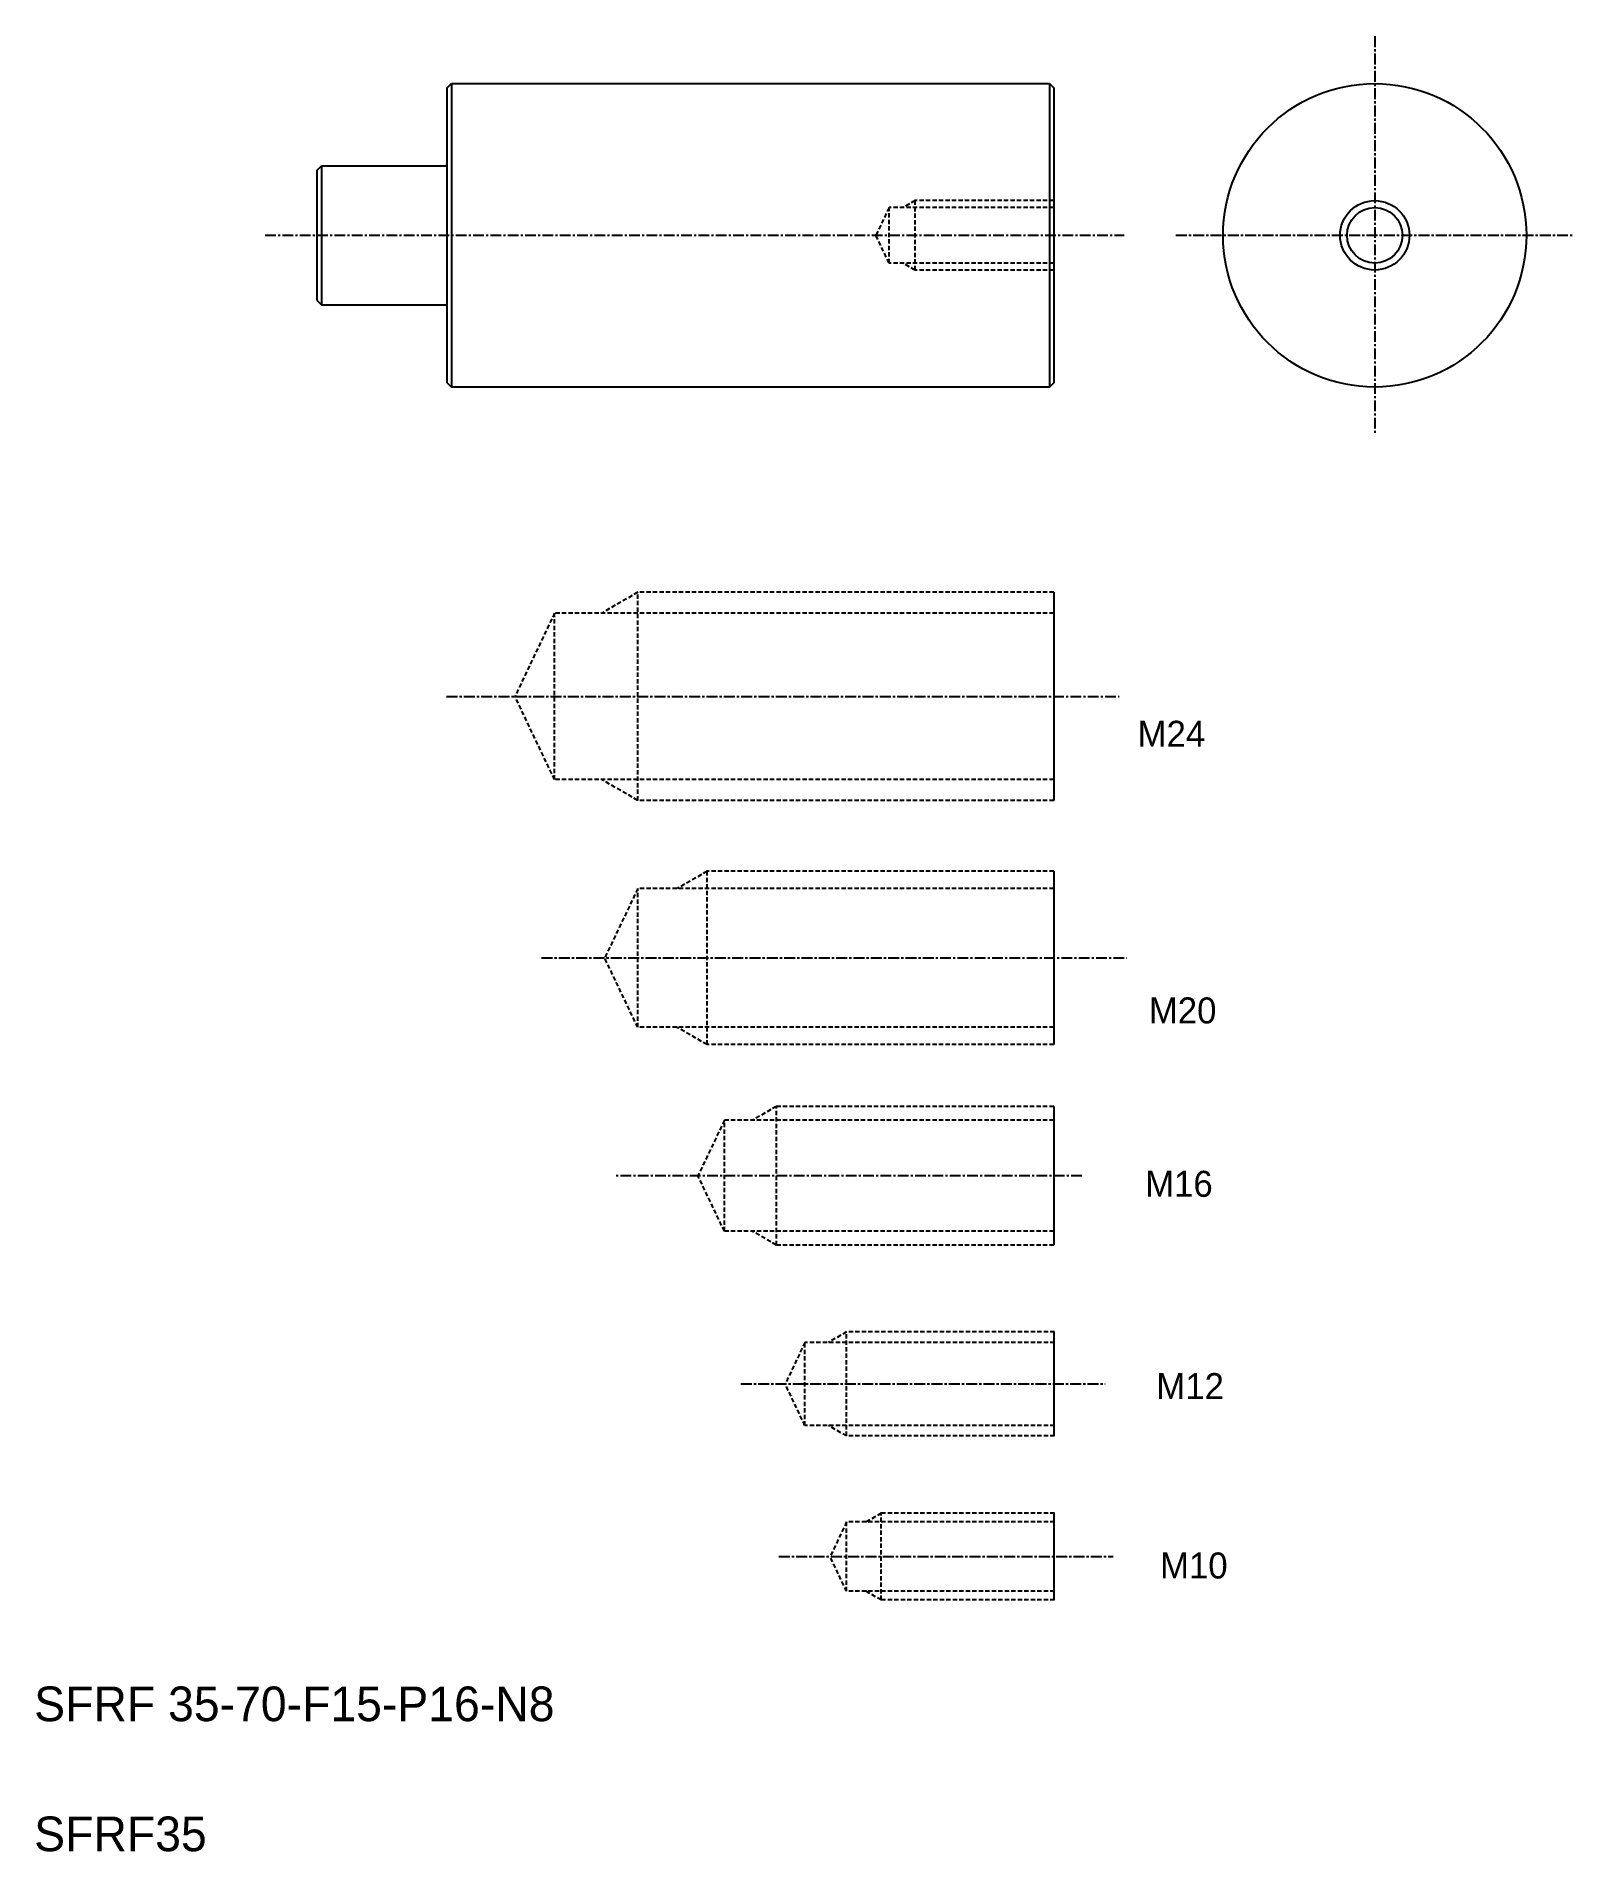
# Model space of a CAD drawing. Extents: x 76 to 253, y 75 to 284.
import ezdxf

# ---------------------------------------------------------------- set-up
doc = ezdxf.new("R2010")
doc.units = 0
doc.linetypes.add('CENTER', pattern=[2, 1.25, -0.25, 0.25, -0.25])
doc.linetypes.add('DASHED', pattern=[0.75, 0.5, -0.25])
doc.layers.get('0').update_dxf_attribs({"linetype": 'CONTINUOUS'})
doc.layers.add('CENTER', color=1, linetype='CENTER')

msp = doc.modelspace()

# ---------------------------------------------------------------- linework, layer by layer
at = {"color": 7, "linetype": 'CONTINUOUS'}
for p, q in [((123.05, 278.13), (123.55, 278.63)), ((123.55, 278.63), (123.55, 243.63)), ((123.55, 278.63), (192.55, 278.63)), ((192.55, 278.63), (192.55, 243.63)), ((192.55, 278.63), (193.05, 278.13)), ((123.05, 244.13), (123.05, 278.13)), ((193.05, 278.13), (193.05, 244.13)), ((108.05, 268.63), (108.55, 269.13)), ((108.05, 253.63), (108.05, 268.63)), ((108.55, 269.13), (122.85, 269.13)), ((123.55, 269.88), (123.55, 269.88)), ((123.55, 261.13), (123.55, 261.13)), ((108.05, 253.63), (108.55, 253.13)), ((108.55, 253.13), (122.85, 253.13)), ((123.55, 243.63), (123.05, 244.13)), ((192.55, 243.63), (123.55, 243.63)), ((193.05, 244.13), (192.55, 243.63)), ((193.05, 219.95), (193.05, 195.95)), ((193.05, 187.77), (193.05, 167.77)), ((193.05, 160.65), (193.05, 144.65)), ((193.05, 134.63), (193.05, 122.63)), ((193.05, 113.71), (193.05, 103.71))]:
    msp.add_line(p, q, dxfattribs=at)
at = {"color": 7}
msp.add_line((108.55, 269.13), (108.55, 253.13), dxfattribs=at)
at = {"color": 3, "linetype": 'DASHED'}
for p, q in [((174.05, 264.33), (172.53, 261.13)), ((193.05, 264.33), (174.05, 264.33)), ((174.05, 257.93), (174.05, 264.33)), ((177.05, 265.13), (175.67, 264.33)), ((193.05, 265.13), (177.05, 265.13)), ((177.05, 257.13), (177.05, 265.13)), ((174.05, 257.93), (172.53, 261.13)), ((193.05, 257.93), (174.05, 257.93)), ((177.05, 257.13), (175.67, 257.93)), ((193.05, 257.13), (177.05, 257.13)), ((145.05, 219.95), (140.89, 217.55)), ((193.05, 219.95), (145.05, 219.95)), ((145.05, 195.95), (145.05, 219.95)), ((135.45, 217.55), (130.88, 207.95)), ((193.05, 217.55), (135.45, 217.55)), ((135.45, 198.35), (135.45, 217.55)), ((135.45, 198.35), (130.88, 207.95)), ((193.05, 198.35), (135.45, 198.35)), ((145.05, 195.95), (140.89, 198.35)), ((193.05, 195.95), (145.05, 195.95)), ((153.05, 187.77), (149.59, 185.77)), ((153.05, 167.77), (153.05, 187.77)), ((193.05, 187.77), (153.05, 187.77)), ((145.05, 185.77), (141.24, 177.77)), ((193.05, 185.77), (145.05, 185.77)), ((145.05, 169.77), (145.05, 185.77)), ((145.05, 169.77), (141.24, 177.77)), ((193.05, 169.77), (145.05, 169.77)), ((153.05, 167.77), (149.59, 169.77)), ((193.05, 167.77), (153.05, 167.77)), ((161.05, 160.65), (158.28, 159.05)), ((193.05, 160.65), (161.05, 160.65)), ((161.05, 144.65), (161.05, 160.65)), ((155.05, 159.05), (152, 152.65)), ((193.05, 159.05), (155.05, 159.05)), ((155.05, 146.25), (155.05, 159.05)), ((155.05, 146.25), (152, 152.65)), ((193.05, 146.25), (155.05, 146.25)), ((161.05, 144.65), (158.28, 146.25)), ((193.05, 144.65), (161.05, 144.65)), ((169.15, 134.63), (167.07, 133.43)), ((193.15, 134.63), (169.15, 134.63)), ((169.15, 122.63), (169.15, 134.63)), ((164.35, 133.43), (162.07, 128.63)), ((193.15, 133.43), (164.35, 133.43)), ((164.35, 123.83), (164.35, 133.43)), ((164.35, 123.83), (162.07, 128.63)), ((193.15, 123.83), (164.35, 123.83)), ((169.15, 122.63), (167.07, 123.83)), ((193.15, 122.63), (169.15, 122.63)), ((173.15, 113.71), (171.42, 112.71)), ((193.15, 113.71), (173.15, 113.71)), ((173.15, 103.71), (173.15, 113.71)), ((169.15, 112.71), (167.25, 108.71)), ((193.15, 112.71), (169.15, 112.71)), ((169.15, 104.71), (169.15, 112.71)), ((169.15, 104.71), (167.25, 108.71)), ((193.15, 104.71), (169.15, 104.71)), ((173.15, 103.71), (171.42, 104.71)), ((193.15, 103.71), (173.15, 103.71))]:
    msp.add_line(p, q, dxfattribs=at)
at = {"color": 7, "linetype": 'CONTINUOUS'}
for radius in [17.5, 3.2]:
    msp.add_circle((230.1, 261.13), radius, dxfattribs=at)
at = {"color": 3, "linetype": 'CONTINUOUS'}
msp.add_circle((230.1, 261.13), 4, dxfattribs=at)
at = {"color": 7, "linetype": 'CONTINUOUS'}
for centre, start, end in [((122.85, 269.33), 270, 0), ((122.85, 252.93), 0, 90)]:
    msp.add_arc(centre, 0.2, start, end, dxfattribs=at)
at = {"layer": 'CENTER', "color": 1, "linetype": 'CENTER'}
for p, q in [((230.1, 284.09), (230.1, 238.18)), ((102.05, 261.13), (201.17, 261.13)), ((207.15, 261.13), (253.06, 261.13)), ((122.99, 207.95), (200.62, 207.95)), ((133.95, 177.77), (201.48, 177.77)), ((196.31, 152.65), (142.44, 152.65)), ((156.96, 128.63), (198.98, 128.63)), ((161.34, 108.71), (199.92, 108.71))]:
    msp.add_line(p, q, dxfattribs=at)

# ---------------------------------------------------------------- texts
at = {"color": 7}
for s, p in [('M24', (202.73, 202.13)), ('M20', (204.03, 170.22)), ('M16', (203.6, 150.22)), ('M12', (204.89, 126.88)), ('M10', (205.32, 106.19))]:
    msp.add_text(s, height=3, dxfattribs=at).set_placement(p)
at = {"color": 7, "linetype": 'CONTINUOUS'}
for s, p in [('SFRF 35-70-F15-P16-N8', (75.4, 89.73)), ('SFRF35', (75.4, 74.73))]:
    msp.add_text(s, height=4, dxfattribs=at).set_placement(p)

doc.saveas('drawing.dxf')
